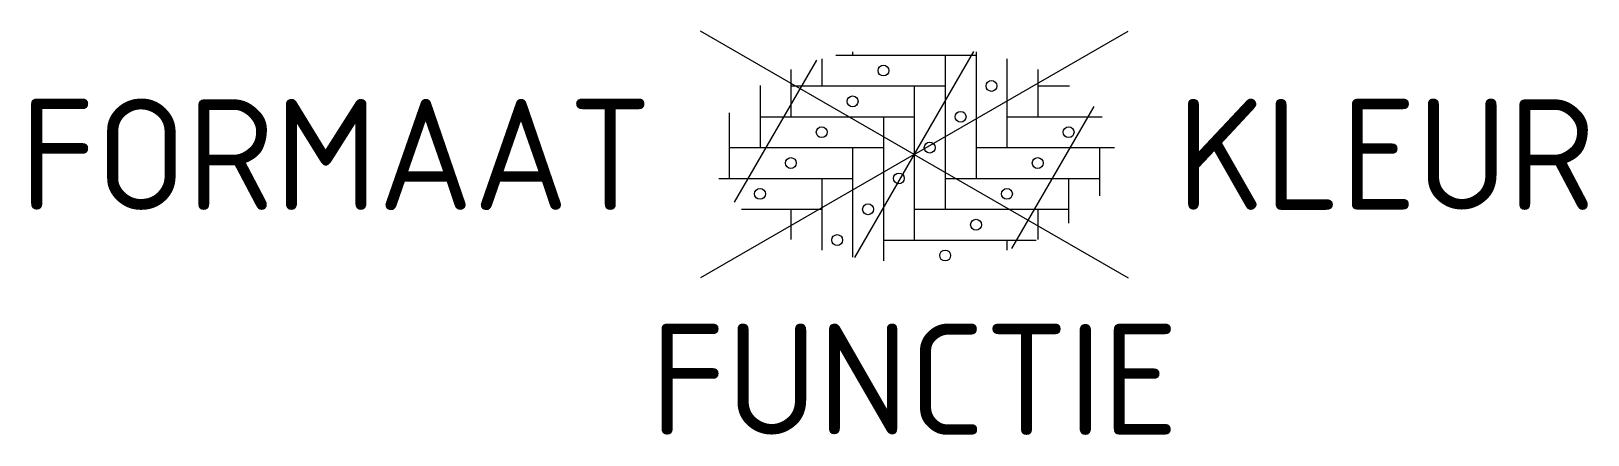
# Model space of a CAD drawing. Header units: metres. Extents: x -14.3 to 10.9, y -4.5 to 2.
import ezdxf
from ezdxf.enums import TextEntityAlignment as Align

# ---------------------------------------------------------------- set-up
doc = ezdxf.new("R2010")
doc.units = ezdxf.units.M
doc.styles.add('NLCS-ISO', font='NLCS-ISO.ttf')

msp = doc.modelspace()

# ---------------------------------------------------------------- linework, layer by layer
for p, q in [((0, 0), (-3.464, 2)), ((0, 0), (3.464, 2)), ((-2.912, -0.777), (-1.581, 1.529)), ((-1.5, 1.552), (-1.5, 1.11)), ((-1.274, 1.61), (1, 1.61)), ((-1, 1.665), (-1, 1.61)), ((-0.965, -1.671), (0.965, 1.671)), ((0.5, 1.61), (0.5, -0.89)), ((1, 1.665), (1, -0.39)), ((1.5, 1.552), (1.5, 0.11)), ((-2, 1.379), (-2, 0.61)), ((2, 1.379), (2, 0.61)), ((-2.5, 1.118), (-2.5, 0.11)), ((-2, 1.11), (0.5, 1.11)), ((0, 1.11), (0, -1.39)), ((2, 1.11), (2.513, 1.11)), ((2.5, 1.118), (2.5, 1.11)), ((1.581, -1.529), (2.912, 0.777)), ((-3, 0.673), (-3, -0.39)), ((-2.5, 0.61), (0, 0.61)), ((-0.5, 0.61), (-0.5, -1.729)), ((1.5, 0.61), (3.046, 0.61)), ((0, 0), (-3.464, -2)), ((-3, 0.11), (-0.5, 0.11)), ((-1, 0.11), (-1, -1.665)), ((0, 0), (3.464, -2)), ((1, 0.11), (3.244, 0.11)), ((3, 0.11), (3, -0.673)), ((-3.168, -0.39), (-1, -0.39)), ((-1.5, -0.39), (-1.5, -1.552)), ((0.5, -0.39), (3, -0.39)), ((2.5, -0.39), (2.5, -1.118)), ((-2.798, -0.89), (-1.5, -0.89)), ((-2, -0.89), (-2, -1.379)), ((0, -0.89), (2.5, -0.89)), ((2, -0.89), (2, -1.379)), ((-0.5, -1.39), (1.974, -1.39)), ((1.5, -1.39), (1.5, -1.552))]:
    msp.add_line(p, q)
for centre in [(-0.5, 1.36), (1.25, 1.11), (-1, 0.86), (0.75, 0.61), (-1.5, 0.36), (2.5, 0.36), (0.25, 0.11), (-2, -0.14), (2, -0.14), (-0.25, -0.39), (-2.5, -0.64), (1.5, -0.64), (-0.75, -0.89), (1, -1.14), (-1.25, -1.39), (0.5, -1.64)]:
    msp.add_circle(centre, 0.0881)

# ---------------------------------------------------------------- texts
at = {"style": 'NLCS-ISO'}
msp.add_attdef('FORMAAT', text='WF', height=1.8, dxfattribs=at).set_placement((-4.25, 0), align=Align.MIDDLE_RIGHT)
msp.add_attdef('KLEUR', text='RD', height=1.8, dxfattribs=at).set_placement((4.25, 0), align=Align.MIDDLE_LEFT)
at = {"style": 'NLCS-ISO', "flags": 1}
msp.add_attdef('FUNCTIE', text='', height=1.8, dxfattribs=at).set_placement((0, -2.75), align=Align.TOP_CENTER)

doc.saveas('drawing.dxf')
